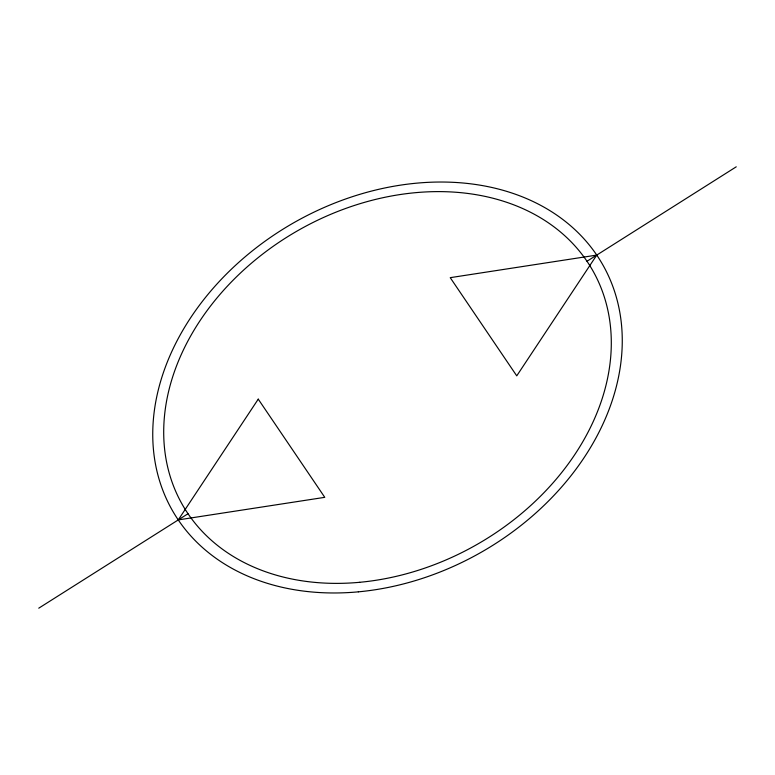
<?xml version="1.0" encoding="UTF-8"?>
<svg xmlns="http://www.w3.org/2000/svg" width="775" height="775" viewBox="0 0 775 775"><rect width="100%" height="100%" fill="white"/><g stroke="black" fill="none" stroke-linecap="round" stroke-linejoin="round"><path stroke-width="1.16" d="M38.75 608.191L188.015 513.738M586.985 261.262L736.25 166.809M258.249 399.144L178.25 519.909L324.764 497.337L258.249 399.144M596.75 255.091L516.751 375.856L450.236 277.663L596.75 255.091M358.35 591.838A247.797 189.546 -29.8 0 0 603.812 266.629A247.797 189.546 -29.8 0 0 200.347 304.032A247.797 189.546 -29.8 0 0 358.35 591.838M359.707 582.296A236.23 180.701 -29.8 0 0 593.718 272.277A236.23 180.701 -29.8 0 0 209.076 307.927A236.23 180.701 -29.8 0 0 359.707 582.296"/></g></svg>
